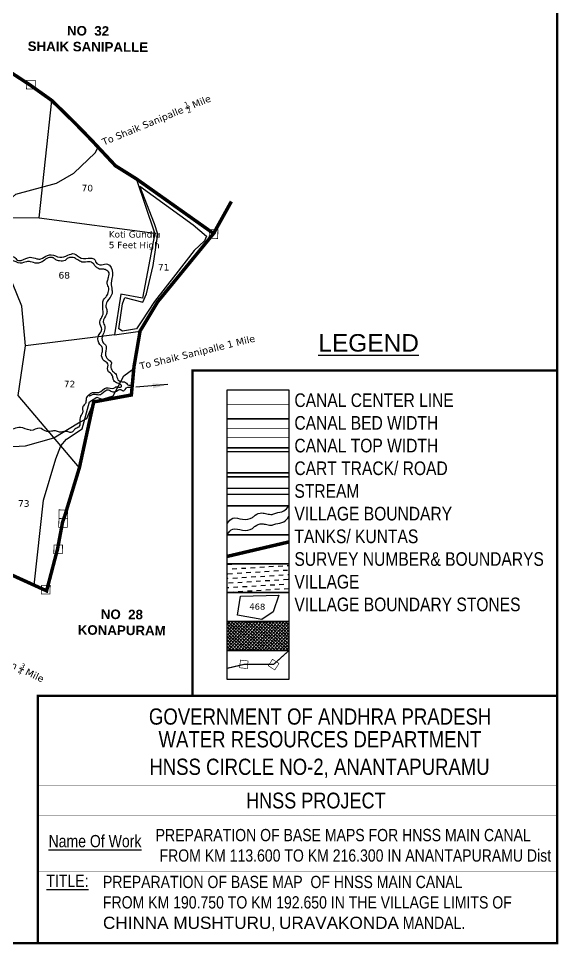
# Model space of a CAD drawing. Header units: inches. Extents: x 739649 to 748309, y 1646777 to 1651859.
# Drawn here: x 747061 to 748309, y 1646777 to 1648916 of the extents above; entities that cross this region are included whole.
import ezdxf
from ezdxf.enums import TextEntityAlignment as Align

# ---------------------------------------------------------------- set-up
doc = ezdxf.new("R2010")
doc.units = ezdxf.units.IN
doc.header["$MEASUREMENT"] = 0
doc.linetypes.add('ACAD_ISO02W100', pattern=[15, 12, -3])
doc.linetypes.add('HIDDEN2', pattern=[0.1875, 0.125, -0.0625])
for name, color, linetype in [('CANAL1', 1, 'Continuous'), ('FRAME 025', 7, 'Continuous'), ('HILL', 223, 'Continuous'), ('PLOT', 7, 'Continuous'), ('PLOT NO', 7, 'Continuous'), ('ROADS', 6, 'Continuous'), ('stream', 4, 'Continuous'), ('STRUCTURE', 5, 'Continuous'), ('TABLE', 7, 'Continuous'), ('tank', 4, 'Continuous'), ('TANKS-STREAM', 4, 'Continuous'), ('TITLEBLOCK', 7, 'Continuous'), ('VILLAGE', 30, 'Continuous'), ('VILLAGE BOUNDRY', 5, 'Continuous'), ('VILLAGE STONES', 240, 'Continuous')]:
    doc.layers.add(name, color=color, linetype=linetype)
doc.styles.add('A', font='ARIAL_1.TTF')
doc.styles.add('ARIALN', font='ARIALN_1.TTF')
doc.styles.get("Standard").update_dxf_attribs({"font": 'verdana_0.ttf'})
doc.dimstyles.get("Standard").update_dxf_attribs({"dimtxt": 0.18, "dimasz": 35, "dimexe": 0.18, "dimexo": 0.0625, "dimgap": 0.09, "dimtad": 0, "dimtih": 1, "dimtoh": 1, "dimdec": 4, "dimzin": 0, "dimdsep": 46, "dimtxsty": 'Standard', "dimcen": 0.09, "dimadec": 0, "dimazin": 0, "dimtfac": 1, "dimtdec": 4, "dimtofl": 0, "dimtmove": 0, "dimatfit": 3, "dimfxl": 0, "dimtolj": 1, "dimtzin": 0, "dimarcsym": 0})

msp = doc.modelspace()

# ---------------------------------------------------------------- hatches: boundary and pattern name
at = {"layer": 'tank'}
h = msp.add_hatch(dxfattribs=at)
h.set_pattern_fill('DASH', color=256, scale=85.053561, angle=3.5405, style=0)
h.set_pattern_definition([(3.5405362, (206245.284, 459664.446), (9.95484588, 11.26796005), [10.63169507, -10.63169507])])
h.paths.add_polyline_path([(747543.3, 1647656.7), (747686.1, 1647656.7), (747686.1, 1647589.7), (747543.3, 1647589.7)])
at = {"layer": 'VILLAGE', "linetype": 'Continuous'}
h = msp.add_hatch(dxfattribs=at)
h.set_pattern_fill('SACNCR', color=256, scale=57.127627, angle=1.5303, style=0)
h.set_pattern_definition([(46.53031993, (206245.284, 459664.4456), (-3.88684878, 3.684574612), []), (46.53031993, (206249.07, 459664.5467), (-3.88684878, 3.684574612), [0, -5.355715033])])
h.paths.add_polyline_path([(747543.3, 1647522.8), (747686.1, 1647522.8), (747686.1, 1647455.8), (747543.3, 1647455.8)])

# ---------------------------------------------------------------- linework, layer by layer
at = {"layer": 'CANAL1', "color": 1, "linetype": 'HIDDEN2', "ltscale": 100, "const_width": 1.4}
msp.add_lwpolyline([(747543.3, 1648025), (747686.1, 1648025)], dxfattribs=at)
at = {"layer": 'CANAL1', "color": 5, "const_width": 1.4}
for points in [[(747686.1, 1647968.6), (747543.3, 1647968.6)], [(747686.1, 1647947.6), (747543.3, 1647947.6)]]:
    msp.add_lwpolyline(points, dxfattribs=at)
at = {"layer": 'CANAL1', "color": 1, "const_width": 3.5}
for points in [[(747686.1, 1647915.6), (747543.3, 1647915.6)], [(747686.1, 1647866.6), (747543.3, 1647866.6)]]:
    msp.add_lwpolyline(points, dxfattribs=at)
at = {"layer": 'FRAME 025', "lineweight": -3, "const_width": 0.894}
for points in [[(747105.8, 1647144.2), (748306.5, 1647144.2)], [(747105.8, 1647074.3), (748306.5, 1647074.3)], [(747105.8, 1646946), (748306.5, 1646946)]]:
    msp.add_lwpolyline(points, dxfattribs=at)
at = {"layer": 'HILL'}
msp.add_lwpolyline([(747293.4, 1648199.2), (747301.9, 1648257.1), (747307.4, 1648271.7), (747348.5, 1648261.3), (747357.2, 1648280), (747372.8, 1648345.5), (747383, 1648418.4), (747375.7, 1648442.1), (747342.1, 1648529.2), (747465.4, 1648439.9), (747495.9, 1648413.5), (747490.9, 1648402.6), (747467.6, 1648380.3), (747425, 1648325.9), (747375.4, 1648262.7), (747346.2, 1648217.8), (747333.9, 1648199), (747301.7, 1648193.6), (747293.4, 1648199.2)], dxfattribs=at)
at = {"layer": 'PLOT'}
for points in [[(747109.1, 1648456), (747138.7, 1648726.8)], [(747202.1, 1647878.3), (747060.9, 1648045.5), (747077.9, 1648160.4), (747069, 1648251.6), (747047.7, 1648305.2), (747027.7, 1648307.6), (747031, 1648321.7), (746938.4, 1648348), (746951, 1648445.3), (746977.2, 1648429.8), (746971.8, 1648456.8), (747109.1, 1648456), (747376.3, 1648420.2), (747333.8, 1648545.9)], [(747376.3, 1648420.2), (747347.8, 1648269.9), (747298.2, 1648279.3), (747283.4, 1648185.6), (747342.4, 1648194.3)], [(747283.4, 1648185.6), (747077.9, 1648160.4)]]:
    msp.add_lwpolyline(points, dxfattribs=at)
at = {"layer": 'PLOT NO'}
for points in [[(747543.3, 1648058.5), (747686.1, 1648058.5), (747686.1, 1647991.5), (747543.3, 1647991.5)], [(747543.3, 1647991.5), (747686.1, 1647991.5), (747686.1, 1647924.6), (747543.3, 1647924.6)], [(747543.3, 1647924.6), (747686.1, 1647924.6), (747686.1, 1647857.6), (747543.3, 1647857.6)], [(747543.3, 1647857.6), (747686.1, 1647857.6), (747686.1, 1647790.6), (747543.3, 1647790.6)], [(747543.3, 1647790.6), (747686.1, 1647790.6), (747686.1, 1647723.7), (747543.3, 1647723.7)], [(747543.3, 1647723.7), (747686.1, 1647723.7), (747686.1, 1647656.7), (747543.3, 1647656.7)], [(747543.3, 1647656.7), (747686.1, 1647656.7), (747686.1, 1647589.7), (747543.3, 1647589.7)], [(747543.3, 1647589.7), (747686.1, 1647589.7), (747686.1, 1647522.8), (747543.3, 1647522.8)], [(747543.3, 1647522.8), (747686.1, 1647522.8), (747686.1, 1647455.8), (747543.3, 1647455.8)], [(747543.3, 1647455.8), (747686.1, 1647455.8), (747686.1, 1647388.8), (747543.3, 1647388.8)]]:
    msp.add_lwpolyline(points, close=True, dxfattribs=at)
at = {"layer": 'PLOT NO', "color": 6}
for points in [[(747543.3, 1647831.1), (747686.1, 1647831.1)], [(747543.3, 1647817.1), (747686.1, 1647817.1)]]:
    msp.add_lwpolyline(points, dxfattribs=at)
at = {"layer": 'PLOT NO'}
msp.add_lwpolyline([(747567.2, 1647537.7), (747574.6, 1647581.9), (747662.7, 1647583.8), (747650, 1647545.1), (747623.4, 1647527.4), (747567.2, 1647537.7)], dxfattribs=at)
at = {"layer": 'PLOT NO', "color": 4}
for points in [[(747543.3, 1647749.2), (747556.4, 1647761.8), (747579.4, 1647759.2), (747601.8, 1647763.4), (747608.4, 1647768.7), (747623.5, 1647773.9), (747635.4, 1647771.9), (747647.2, 1647770.7), (747656, 1647773.5), (747674.5, 1647778.5), (747686.1, 1647790.6)], [(747543.3, 1647724.1), (747556.4, 1647736.7), (747579.4, 1647734.1), (747601.8, 1647738.3), (747608.4, 1647743.7), (747623.5, 1647748.8), (747635.4, 1647746.9), (747647.2, 1647745.6), (747656, 1647748.5), (747674.5, 1647753.4), (747686.1, 1647765.6)]]:
    msp.add_spline(points, degree=3, dxfattribs=at)
at = {"layer": 'ROADS'}
for points in [[(746292.5, 1648071.9), (746342, 1648047), (746357.2, 1648054.9), (746395.3, 1648148.6), (746415, 1648178), (746433.6, 1648195.2), (746464.3, 1648216.7), (746563.8, 1648237.6), (746637.2, 1648266.1), (746746.1, 1648312.6), (746823.8, 1648341.1), (746884.1, 1648363.2), (746971.2, 1648371.5), (746989.1, 1648381.8), (747009.6, 1648470.1), (747055.3, 1648510.6), (747149.1, 1648536.2), (747189.4, 1648558.8), (747238.7, 1648606.3), (747245.3, 1648619.2)], [(747004.3, 1647924.8), (747077.4, 1647929.3), (747143.4, 1647947.8), (747200.4, 1647982.4), (747219.7, 1647992), (747235.2, 1648030.5), (747280.5, 1648044.4), (747304.7, 1648091), (747328, 1648108)], [(747097.9, 1647606.8), (747119.3, 1647803.5), (747147.4, 1647899), (747159.1, 1647929.2), (747172.5, 1647944.1), (747208.8, 1647968.5), (747225.7, 1648030.4), (747242.1, 1648041.4), (747250.2, 1648038.7), (747255.6, 1648036.7)]]:
    msp.add_lwpolyline(points, dxfattribs=at)
at = {"layer": 'STRUCTURE', "color": 5}
for points, const_width in [([(739651.2, 1651628.8), (748306.5, 1651628.8), (748306.5, 1646779.4), (739651.2, 1646779.4)], 5.36), ([(747463.3, 1648103.1), (748306.5, 1648103.1), (748306.5, 1647351.2), (747463.3, 1647351.2)], 5.38), ([(747106, 1647351.2), (748306.5, 1647351.2), (748306.5, 1646779.4), (747106, 1646779.4)], 5.36)]:
    msp.add_lwpolyline(points, close=True, dxfattribs=dict(at, const_width=const_width))
at = {"layer": 'TANKS-STREAM'}
for points in [[(746564.2, 1648728.5), (746572.8, 1648726.6), (746586, 1648703.6), (746591.8, 1648699.6), (746606, 1648696), (746615.4, 1648694.3), (746626.3, 1648686.5), (746634.9, 1648685.3), (746653.1, 1648686.6), (746660, 1648683.6), (746676.9, 1648673.9), (746683.1, 1648672.4), (746694.9, 1648672.9), (746704.7, 1648671.1), (746714.3, 1648660.7), (746728.3, 1648661.4), (746734.7, 1648663), (746746.6, 1648656), (746763.4, 1648649), (746770.5, 1648643.9), (746772.9, 1648634.9), (746779.6, 1648631.9), (746787.5, 1648627.6), (746788.7, 1648617.6), (746791.5, 1648608.2), (746798.8, 1648601.2), (746810.1, 1648597.4), (746816.6, 1648587.9), (746821.8, 1648575), (746839.6, 1648564.9), (746841.6, 1648552.7), (746848.7, 1648538.5), (746854.8, 1648538.1), (746863, 1648532.2), (746865.8, 1648525.4), (746866.8, 1648518.9), (746875.3, 1648512.4), (746886.9, 1648510.3), (746896.8, 1648508.4), (746901.6, 1648501.4), (746902.5, 1648498.1), (746901.5, 1648493.1), (746914, 1648478.9), (746915.8, 1648473.1), (746913.6, 1648463.6), (746915.1, 1648453.3), (746925.5, 1648440.3), (746935.9, 1648438.7), (746943.9, 1648433.7), (746952.1, 1648425.2), (746964.9, 1648421.8), (746974.4, 1648418.5), (746984.6, 1648411.1), (746989, 1648404), (747006.2, 1648392.7), (747011.9, 1648385.5), (747013.7, 1648374.9), (747021.4, 1648367.9), (747037.2, 1648364.5), (747050.9, 1648365.7), (747059.2, 1648358), (747067.3, 1648357.4), (747088.2, 1648364.8), (747103.9, 1648361.2), (747113.2, 1648361), (747128.6, 1648368.9), (747137.1, 1648370.2), (747156.7, 1648364.9), (747175.6, 1648369.2), (747189.9, 1648373), (747206.2, 1648362.7), (747228.7, 1648362.8), (747237.3, 1648359.3), (747240.5, 1648352.8), (747253.2, 1648347.4), (747267, 1648349.1), (747278.9, 1648328), (747275.5, 1648304.7), (747277.4, 1648289.3), (747277.5, 1648281.2), (747266.4, 1648262.5), (747263.2, 1648250.1), (747265.9, 1648241.9), (747264.5, 1648233.4), (747257.4, 1648215.7), (747260.8, 1648204.8), (747259.6, 1648193.4), (747254.7, 1648180.5), (747257.9, 1648166.2), (747263.2, 1648161.1), (747264, 1648152.1), (747262.4, 1648142.5), (747268.6, 1648128.5), (747276, 1648121.3), (747274.6, 1648113.4), (747278.9, 1648101.9), (747286.9, 1648094), (747291.3, 1648081.7), (747300.8, 1648077), (747306.7, 1648076.7), (747314.4, 1648070.1), (747324.4, 1648070.3)], [(747222.7, 1648045.2), (747229.6, 1648050.7), (747236.2, 1648052.4), (747247, 1648052.4), (747264.4, 1648063), (747281.6, 1648062), (747288.1, 1648065.7), (747296.9, 1648064.3), (747299.6, 1648066.4), (747297.7, 1648069.9), (747287.9, 1648074.5), (747280.2, 1648082.7), (747278.8, 1648090.9), (747267.5, 1648103.8), (747267.7, 1648118.8), (747259.5, 1648125.2), (747253.8, 1648141.8), (747255.9, 1648152.7), (747252.4, 1648160), (747249.2, 1648163.3), (747245.4, 1648180.9), (747251.4, 1648191.6), (747253.8, 1648198.3), (747249.4, 1648213.2), (747252.4, 1648223.3), (747257.3, 1648236.9), (747256.5, 1648243.2), (747256.3, 1648257.5), (747256.4, 1648262), (747258.2, 1648266.6), (747261, 1648270.4), (747266.3, 1648276.9), (747270, 1648289.6), (747269.3, 1648296.6), (747266.8, 1648301.6), (747266.9, 1648310.2), (747269.7, 1648318.4), (747269.3, 1648331.4), (747261.6, 1648336.1), (747258.4, 1648337.1), (747248.7, 1648337.2), (747245, 1648339.2), (747238.8, 1648344.2), (747233.9, 1648350.7), (747224.9, 1648354.5), (747207.8, 1648353.7), (747198.4, 1648359), (747192.8, 1648362), (747188, 1648364.3), (747183.5, 1648364.3), (747175.6, 1648363), (747169.3, 1648357.4), (747156.5, 1648356.1), (747147.4, 1648358.9), (747142.2, 1648363.1), (747139.7, 1648363.9), (747126.8, 1648361.9), (747115.8, 1648354), (747112.3, 1648352.4), (747103.4, 1648350.8), (747089.2, 1648354.5), (747080, 1648354.5), (747065.5, 1648351), (747046.4, 1648357.2), (747028.1, 1648356.2), (747020.5, 1648358.7), (747008.5, 1648369), (747005.9, 1648378.7), (747000.6, 1648386.5), (746984.8, 1648397.4)], [(747323.8, 1648062.7), (747306.9, 1648059.4), (747305.2, 1648056), (747297.5, 1648058.2), (747287.7, 1648054.6), (747277.8, 1648053.5), (747269.7, 1648057.6), (747254.3, 1648049.5), (747250.6, 1648047.1), (747241.3, 1648047.1), (747231.3, 1648047), (747225.6, 1648044.1), (747223.3, 1648045.1), (747218, 1648038.1), (747216, 1648027), (747210.1, 1648019.7), (747209.6, 1648005.6), (747204.9, 1647997.5), (747203.5, 1647982.2), (747200.5, 1647972.3), (747191.7, 1647967.7), (747186, 1647961.1), (747178.4, 1647960.5), (747174.3, 1647962), (747169.8, 1647962.2), (747163.2, 1647961.2), (747156.4, 1647960.8), (747146.9, 1647963.5), (747137.3, 1647962.7), (747123.4, 1647963.4), (747110.1, 1647969.7), (747089.9, 1647964.8), (747088.3, 1647965), (747065.7, 1647971.5), (747035.5, 1647967.7), (747023.4, 1647973.7), (747013, 1647975), (746997.8, 1647988.7), (746987.7, 1647994.9), (746978.4, 1647996.3), (746968.6, 1648009.3), (746954.9, 1648016), (746946.7, 1648015.9), (746937.9, 1648019.6), (746930.7, 1648026.9), (746918.4, 1648029.8), (746904.7, 1648028.7), (746896.5, 1648030.3), (746892.2, 1648032.7), (746883.3, 1648030.8), (746875.4, 1648029.4), (746864.9, 1648034.1), (746859.9, 1648037), (746849.2, 1648036.8), (746837.8, 1648034.6), (746825.8, 1648042.3), (746810.9, 1648043.4), (746800.6, 1648042.6), (746795.1, 1648043.9), (746791.5, 1648048), (746786.3, 1648052.1), (746781.5, 1648051.9), (746773.6, 1648051.2), (746764.8, 1648051), (746757.5, 1648049.2), (746749, 1648048.9), (746743.7, 1648050.1)]]:
    msp.add_spline(points, degree=3, dxfattribs=at)
at = {"layer": 'VILLAGE BOUNDRY', "linetype": 'ACAD_ISO02W100', "ltscale": 2}
for points, const_width in [([(747015.2, 1647644.5), (747126.3, 1647593.9), (747151.6, 1647690.5), (747163.3, 1647753), (747168.3, 1647767.1), (747202.1, 1647878.3), (747235.2, 1648030.5), (747322.2, 1648046.5), (747328.3, 1648112.1), (747342.4, 1648194.3), (747383.1, 1648261.9), (747512.2, 1648419.6), (747333.8, 1648545.9), (747285.6, 1648576), (747230.6, 1648634.9), (747191.7, 1648675), (747138.7, 1648726.8), (747088.1, 1648762.8), (746987.9, 1648828.4)], 8), ([(747512.2, 1648419.6), (747553.3, 1648493.6)], 8), ([(747543.3, 1647673.4), (747686.1, 1647706.9)], 8), ([(747543.3, 1647414.8), (747582.8, 1647424.1), (747651.1, 1647424.1), (747686.1, 1647455.8)], 2.8)]:
    msp.add_lwpolyline(points, dxfattribs=dict(at, const_width=const_width))
at = {"layer": 'VILLAGE STONES'}
for points, const_width in [([(747080.1, 1648773.9), (747100.1, 1648773.7), (747099.9, 1648753.8), (747079.9, 1648753.9)], 1.6), ([(747502.1, 1648428.2), (747522.1, 1648428.1), (747521.9, 1648408.1), (747502, 1648408.3)], 1.6), ([(747155, 1647781.1), (747175, 1647780.9), (747174.8, 1647760.9), (747154.8, 1647761.1)], 1.6), ([(747154.7, 1647760.8), (747174.6, 1647760.7), (747174.5, 1647740.7), (747154.5, 1647740.9)], 1.6), ([(747143.2, 1647699.8), (747163.1, 1647699.7), (747163, 1647679.7), (747143, 1647679.9)], 1.6), ([(747114.6, 1647606.8), (747134.6, 1647606.6), (747134.4, 1647586.7), (747114.4, 1647586.8)], 1.6), ([(747574.3, 1647433.9), (747591.9, 1647431.9), (747590, 1647414.3), (747572.3, 1647416.2)], 1.42), ([(747638.7, 1647420.8), (747648.4, 1647435.7), (747663.3, 1647426.1), (747653.7, 1647411.1)], 1.42)]:
    msp.add_lwpolyline(points, close=True, dxfattribs=dict(at, const_width=const_width))

# ---------------------------------------------------------------- texts
at = {"layer": 'PLOT NO'}
for s, height, rotation, p in [('70', 15.24, 359.5236, (747220.4, 1648524.6)), ('71', 15.24, 359.5236, (747396.8, 1648341.7)), ('68', 15.24, 359.5236, (747167.1, 1648323.2)), ('72', 15.24, 359.5236, (747179.4, 1648071.7)), ('73', 15.24, 359.5236, (747073.6, 1647795.8)), ('468', 14, 358.6877, (747613.3, 1647557.5))]:
    msp.add_text(s, height=height, rotation=rotation, dxfattribs=at).set_placement(p, align=Align.MIDDLE_CENTER)
at = {"layer": 'ROADS', "color": 0, "char_height": 16, "width": 442.782, "attachment_point": 1}
for s, insert, rotation in [('\\A1;To Shaik Sanipalle {\\H0.7x;\\S1/2;} Mile', (747250.2, 1648642.7), 22.3683), ('\\A1;To Shaik Sanipalle 1 Mile', (747339.5, 1648120.7), 13.7215), ('\\A1;To Konapuram {\\H0.7x;\\S3/4;} Mile', (746918.5, 1647500.3), 334.3506)]:
    msp.add_mtext(s, dxfattribs=dict(at, insert=insert, rotation=rotation))
at = {"layer": 'TABLE', "extrusion": (0.000201441, 0.004807, 0.999988), "style": 'A'}
msp.add_text('%%ULEGEND', height=40.45, rotation=359.9999, dxfattribs=at).set_placement((747870.4, 1648147.2, 8073.1), align=Align.MIDDLE)
at = {"layer": 'TITLEBLOCK', "extrusion": (0.000201441, 0.004807, 0.999988), "style": 'ARIALN'}
for s, height, p in [('GOVERNMENT OF ANDHRA PRADESH ', 37.448, (747362.7, 1647265, 8063)), ('WATER RESOURCES DEPARTMENT  ', 37.448, (747385, 1647212.5, 8062.3)), ('HNSS CIRCLE NO-2, ANANTAPURAMU', 37.448, (747363.8, 1647148.9, 8062)), ('HNSS PROJECT', 36.469, (747587.2, 1647071.4, 8063.6)), ('%%UName Of Work', 28.317, (747130.9, 1646981.7, 8064.1)), ('%%UTITLE:', 28.32, (747125.8, 1646890, 8063.8))]:
    msp.add_text(s, height=height, rotation=359.9999, dxfattribs=at).set_placement(p)
at = {"layer": 'TITLEBLOCK', "extrusion": (0.000201441, 0.004807, 0.999988), "attachment_point": 1, "text_direction": (1, -1e-06, -0.000201), "style": 'ARIALN'}
for s, insert, char_height, width in [('CANAL CENTER LINE \\PCANAL BED WIDTH {\\H1.5288x; }\\PCANAL TOP WIDTH {\\H1.3525x; }\\PCART TRACK/ ROAD{\\H1.4113x; }\\PSTREAM {\\H1.3917x; }\\PVILLAGE BOUNDARY{\\H1.3982x; }\\PTANKS/ KUNTAS{\\H1.3961x; }\\PSURVEY NUMBER& BOUNDARYS{\\H1.3968x; }\\PVILLAGE{\\H1.3966x; }\\PVILLAGE BOUNDARY STONES{\\H1.3966x; }', (747699, 1648050.2), 31.454, 659.457), ('PREPARATION OF BASE MAPS FOR HNSS MAIN CANAL\\P FROM KM 113.600 TO KM 216.300 IN ANANTAPURAMU Dist', (747378.3, 1647043.7, -3.3), 28.317, 914.043)]:
    msp.add_mtext(s, dxfattribs=dict(at, insert=insert, char_height=char_height, width=width))
at = {"layer": 'TITLEBLOCK', "insert": (747256.6, 1646935.4), "char_height": 28.3172, "width": 1034.406, "attachment_point": 1, "rotation": 359.9999, "style": 'ARIALN'}
msp.add_mtext('PREPARATION OF BASE MAP  OF HNSS MAIN CANAL  \\PFROM KM {\\C1;190.750} TO KM {\\C1;192.650 }IN THE VILLAGE LIMITS OF   {\\fArial|b0|i0|c0|p34;\\C1;CHINNA MUSHTURU}, {\\fArial|b0|i0|c0|p34;URAVAKONDA} MANDAL.', dxfattribs=at)
at = {"layer": 'VILLAGE STONES', "char_height": 22, "width": 276.905, "attachment_point": 2, "rotation": 359.5236}
for s, insert in [('{\\fArial|b1|i0|c0|p34;NO  32\\PSHAIK SANIPALLE}', (747222.2, 1648899)), ('{\\fArial|b1|i0|c0|p34;NO  28\\PKONAPURAM}', (747300.4, 1647550.5))]:
    msp.add_mtext(s, dxfattribs=dict(at, insert=insert))
at = {"layer": 'VILLAGE STONES', "color": 0, "insert": (747270.2, 1648425.3), "char_height": 14.854, "width": 332.099, "attachment_point": 1, "rotation": 359.7881}
msp.add_mtext('\\A1;Koti Gundlu\\P5 Feet High', dxfattribs=at)

# ---------------------------------------------------------------- leaders
at = {"layer": 'stream', "color": 5}
msp.add_leader([(747406.6, 1648070.6), (747332.9, 1648064.3)], dimstyle='Standard', override={"dimgap": 0.09, "dimtad": 0}, dxfattribs=at)

doc.saveas('drawing.dxf')
